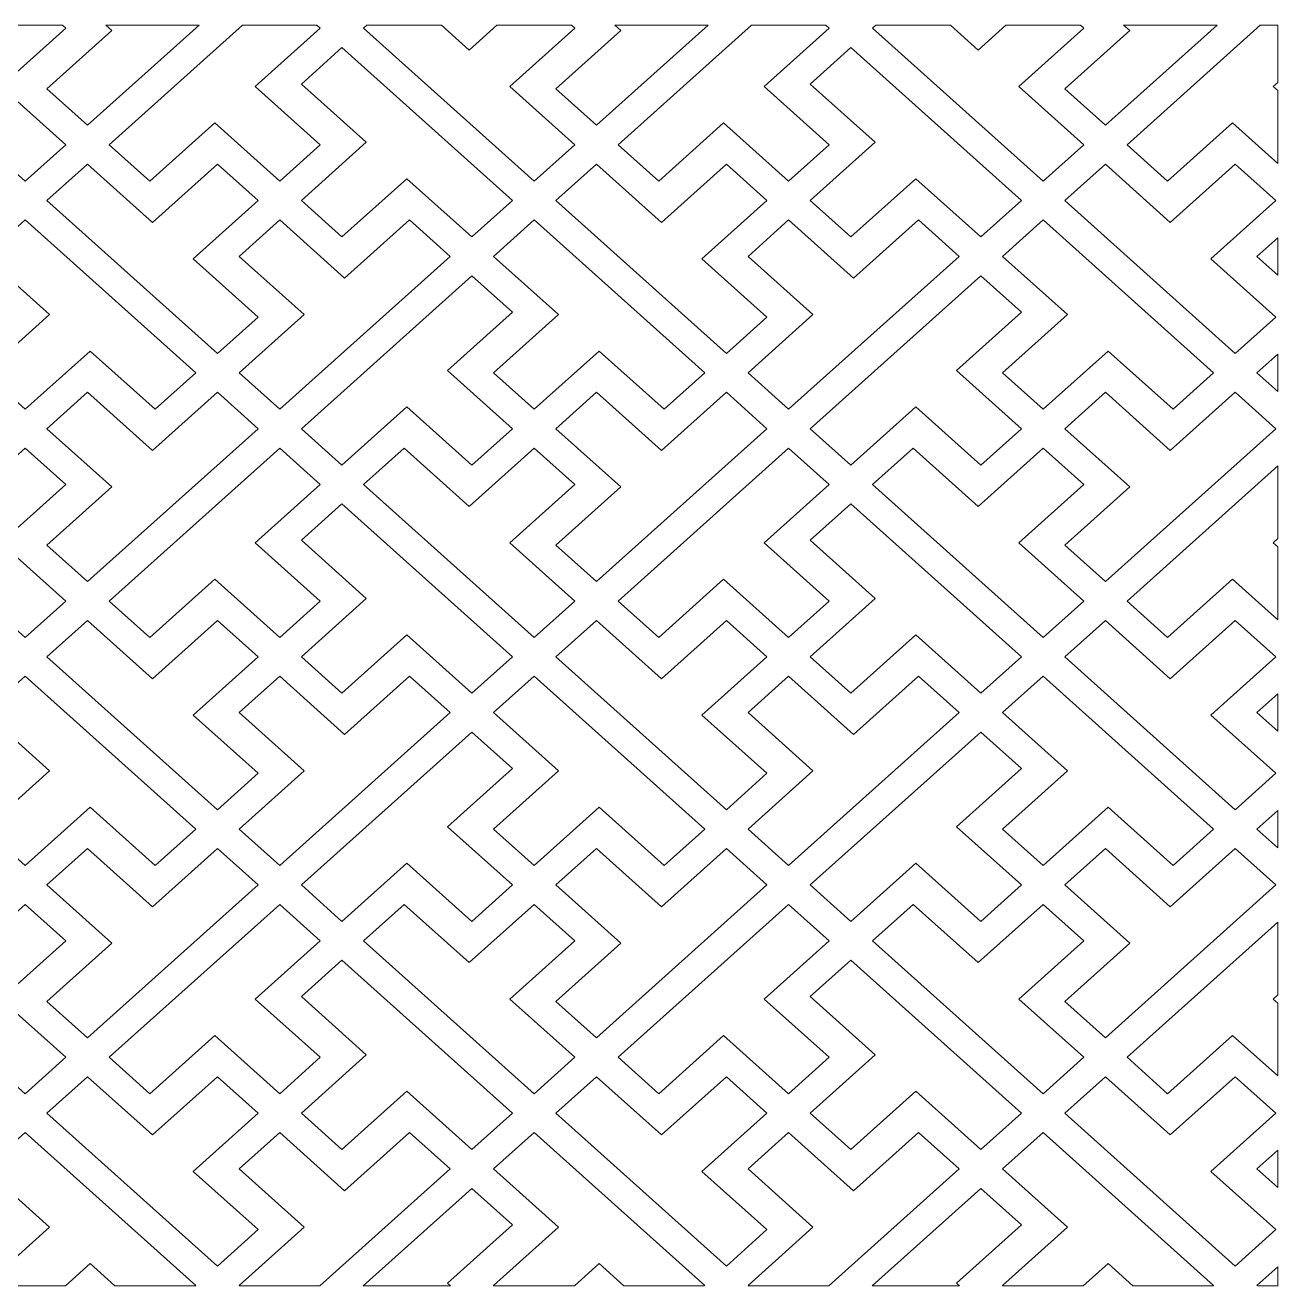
# Model space of a CAD drawing. Header units: millimetres. Extents: x -1200 to 1200, y -590 to 590.
# Drawn here: x 27 to 1200, y -590 to 590 of the extents above; entities that cross this region are included whole.
import ezdxf

# ---------------------------------------------------------------- set-up
doc = ezdxf.new("R2010")
doc.units = ezdxf.units.MM
doc.header["$MEASUREMENT"] = 0
doc.layers.add('Layer 1', color=7, linetype='Continuous')

msp = doc.modelspace()

# ---------------------------------------------------------------- linework, layer by layer
at = {"layer": 'Layer 1', "color": 250, "lineweight": 20}
for points, knots in [([(-59.2789, 589.9734), (-59.2789, 589.9734), (-33.3273, 566.706), (-33.3273, 566.706), (-33.3273, 566.706), (-7.3756, 589.9734), (-7.3756, 589.9734), (-7.3756, 589.9734), (62.3525, 589.9734), (62.3525, 589.9734), (62.3525, 589.9734), (65.499, 587.1525), (65.499, 587.1525), (65.499, 587.1525), (4.6831, 532.627), (4.6831, 532.627), (4.6831, 532.627), (65.4982, 478.1022), (65.4982, 478.1022), (65.4982, 478.1022), (27.4877, 444.0225), (27.4877, 444.0225), (27.4877, 444.0225), (-132.1535, 587.1519), (-132.1535, 587.1519), (-132.1535, 587.1519), (-129.0064, 589.9734), (-129.0064, 589.9734), (-129.0064, 589.9734), (-59.2789, 589.9734), (-59.2789, 589.9734)], [0, 0, 0, 0, 0.1, 0.1, 0.1, 0.2, 0.2, 0.2, 0.3, 0.3, 0.3, 0.4, 0.4, 0.4, 0.5, 0.5, 0.5, 0.6, 0.6, 0.6, 0.7, 0.7, 0.7, 0.8, 0.8, 0.8, 0.9, 0.9, 0.9, 1, 1, 1, 1]), ([(102.893, 589.9734), (102.893, 589.9734), (108.5737, 584.8803), (108.5737, 584.8803), (108.5737, 584.8803), (47.758, 530.3555), (47.758, 530.3555), (47.758, 530.3555), (85.7691, 496.2765), (85.7691, 496.2765), (85.7691, 496.2765), (190.2761, 589.9734), (190.2761, 589.9734), (190.2761, 589.9734), (102.893, 589.9734), (102.893, 589.9734)], [0, 0, 0, 0, 0.2, 0.2, 0.2, 0.4, 0.4, 0.4, 0.6, 0.6, 0.6, 0.8, 0.8, 0.8, 1, 1, 1, 1]), ([(303.6925, 587.1506), (303.6925, 587.1506), (242.8774, 532.6257), (242.8774, 532.6257), (242.8774, 532.6257), (303.6933, 478.1009), (303.6933, 478.1009), (303.6933, 478.1009), (265.6828, 444.0212), (265.6828, 444.0212), (265.6828, 444.0212), (204.867, 498.5467), (204.867, 498.5467), (204.867, 498.5467), (144.052, 444.0218), (144.052, 444.0218), (144.052, 444.0218), (106.0408, 478.1009), (106.0408, 478.1009), (106.0408, 478.1009), (230.8194, 589.9734), (230.8194, 589.9734), (230.8194, 589.9734), (300.544, 589.9734), (300.544, 589.9734), (300.544, 589.9734), (303.6925, 587.1506), (303.6925, 587.1506)], [0, 0, 0, 0, 0.111111111, 0.111111111, 0.111111111, 0.222222222, 0.222222222, 0.222222222, 0.333333333, 0.333333333, 0.333333333, 0.444444444, 0.444444444, 0.444444444, 0.555555556, 0.555555556, 0.555555556, 0.666666667, 0.666666667, 0.666666667, 0.777777778, 0.777777778, 0.777777778, 0.888888889, 0.888888889, 0.888888889, 1, 1, 1, 1]), ([(541.8868, 478.1022), (541.8868, 478.1022), (481.0717, 532.627), (481.0717, 532.627), (481.0717, 532.627), (541.8876, 587.1525), (541.8876, 587.1525), (541.8876, 587.1525), (538.7411, 589.9734), (538.7411, 589.9734), (538.7411, 589.9734), (469.013, 589.9734), (469.013, 589.9734), (469.013, 589.9734), (443.0613, 566.706), (443.0613, 566.706), (443.0613, 566.706), (417.1097, 589.9734), (417.1097, 589.9734), (417.1097, 589.9734), (347.3822, 589.9734), (347.3822, 589.9734), (347.3822, 589.9734), (344.2351, 587.1519), (344.2351, 587.1519), (344.2351, 587.1519), (503.8763, 444.0225), (503.8763, 444.0225), (503.8763, 444.0225), (541.8868, 478.1022), (541.8868, 478.1022)], [0, 0, 0, 0, 0.1, 0.1, 0.1, 0.2, 0.2, 0.2, 0.3, 0.3, 0.3, 0.4, 0.4, 0.4, 0.5, 0.5, 0.5, 0.6, 0.6, 0.6, 0.7, 0.7, 0.7, 0.8, 0.8, 0.8, 0.9, 0.9, 0.9, 1, 1, 1, 1]), ([(524.1473, 530.3555), (524.1473, 530.3555), (584.9623, 584.8803), (584.9623, 584.8803), (584.9623, 584.8803), (579.2816, 589.9734), (579.2816, 589.9734), (579.2816, 589.9734), (666.6647, 589.9734), (666.6647, 589.9734), (666.6647, 589.9734), (562.1577, 496.2765), (562.1577, 496.2765), (562.1577, 496.2765), (524.1473, 530.3555), (524.1473, 530.3555)], [0, 0, 0, 0, 0.2, 0.2, 0.2, 0.4, 0.4, 0.4, 0.6, 0.6, 0.6, 0.8, 0.8, 0.8, 1, 1, 1, 1]), ([(620.4406, 444.0218), (620.4406, 444.0218), (681.2557, 498.5467), (681.2557, 498.5467), (681.2557, 498.5467), (742.0714, 444.0212), (742.0714, 444.0212), (742.0714, 444.0212), (780.0819, 478.1009), (780.0819, 478.1009), (780.0819, 478.1009), (719.2668, 532.6257), (719.2668, 532.6257), (719.2668, 532.6257), (780.0819, 587.1506), (780.0819, 587.1506), (780.0819, 587.1506), (776.9332, 589.9734), (776.9332, 589.9734), (776.9332, 589.9734), (707.208, 589.9734), (707.208, 589.9734), (707.208, 589.9734), (582.4302, 478.1009), (582.4302, 478.1009), (582.4302, 478.1009), (620.4406, 444.0218), (620.4406, 444.0218)], [0, 0, 0, 0, 0.111111111, 0.111111111, 0.111111111, 0.222222222, 0.222222222, 0.222222222, 0.333333333, 0.333333333, 0.333333333, 0.444444444, 0.444444444, 0.444444444, 0.555555556, 0.555555556, 0.555555556, 0.666666667, 0.666666667, 0.666666667, 0.777777778, 0.777777778, 0.777777778, 0.888888889, 0.888888889, 0.888888889, 1, 1, 1, 1]), ([(893.4983, 589.9734), (893.4983, 589.9734), (919.45, 566.706), (919.45, 566.706), (919.45, 566.706), (945.4016, 589.9734), (945.4016, 589.9734), (945.4016, 589.9734), (1015.1304, 589.9734), (1015.1304, 589.9734), (1015.1304, 589.9734), (1018.2769, 587.1525), (1018.2769, 587.1525), (1018.2769, 587.1525), (957.4611, 532.627), (957.4611, 532.627), (957.4611, 532.627), (1018.2762, 478.1022), (1018.2762, 478.1022), (1018.2762, 478.1022), (980.2649, 444.0225), (980.2649, 444.0225), (980.2649, 444.0225), (820.6245, 587.1519), (820.6245, 587.1519), (820.6245, 587.1519), (823.7716, 589.9734), (823.7716, 589.9734), (823.7716, 589.9734), (893.4983, 589.9734), (893.4983, 589.9734)], [0, 0, 0, 0, 0.1, 0.1, 0.1, 0.2, 0.2, 0.2, 0.3, 0.3, 0.3, 0.4, 0.4, 0.4, 0.5, 0.5, 0.5, 0.6, 0.6, 0.6, 0.7, 0.7, 0.7, 0.8, 0.8, 0.8, 0.9, 0.9, 0.9, 1, 1, 1, 1]), ([(1055.6703, 589.9734), (1055.6703, 589.9734), (1061.3509, 584.8803), (1061.3509, 584.8803), (1061.3509, 584.8803), (1000.5359, 530.3555), (1000.5359, 530.3555), (1000.5359, 530.3555), (1038.5471, 496.2765), (1038.5471, 496.2765), (1038.5471, 496.2765), (1143.0533, 589.9734), (1143.0533, 589.9734), (1143.0533, 589.9734), (1055.6703, 589.9734), (1055.6703, 589.9734)], [0, 0, 0, 0, 0.2, 0.2, 0.2, 0.4, 0.4, 0.4, 0.6, 0.6, 0.6, 0.8, 0.8, 0.8, 1, 1, 1, 1]), ([(1199.95, 536.4761), (1199.95, 536.4761), (1195.6554, 532.6257), (1195.6554, 532.6257), (1195.6554, 532.6257), (1199.95, 528.7754), (1199.95, 528.7754), (1199.95, 528.7754), (1199.95, 460.6167), (1199.95, 460.6167), (1199.95, 460.6167), (1157.6443, 498.5467), (1157.6443, 498.5467), (1157.6443, 498.5467), (1096.8292, 444.0218), (1096.8292, 444.0218), (1096.8292, 444.0218), (1058.8188, 478.1009), (1058.8188, 478.1009), (1058.8188, 478.1009), (1183.5974, 589.9734), (1183.5974, 589.9734), (1183.5974, 589.9734), (1199.95, 589.9734), (1199.95, 589.9734), (1199.95, 589.9734), (1199.95, 536.4761), (1199.95, 536.4761)], [0, 0, 0, 0, 0.111111111, 0.111111111, 0.111111111, 0.222222222, 0.222222222, 0.222222222, 0.333333333, 0.333333333, 0.333333333, 0.444444444, 0.444444444, 0.444444444, 0.555555556, 0.555555556, 0.555555556, 0.666666667, 0.666666667, 0.666666667, 0.777777778, 0.777777778, 0.777777778, 0.888888889, 0.888888889, 0.888888889, 1, 1, 1, 1]), ([(445.5935, 391.7686), (445.5935, 391.7686), (384.7785, 446.2934), (384.7785, 446.2934), (384.7785, 446.2934), (323.9628, 391.7679), (323.9628, 391.7679), (323.9628, 391.7679), (285.9523, 425.8469), (285.9523, 425.8469), (285.9523, 425.8469), (346.768, 480.3724), (346.768, 480.3724), (346.768, 480.3724), (285.953, 534.8973), (285.953, 534.8973), (285.953, 534.8973), (323.9634, 568.9769), (323.9634, 568.9769), (323.9634, 568.9769), (483.6047, 425.8475), (483.6047, 425.8475), (483.6047, 425.8475), (445.5935, 391.7686), (445.5935, 391.7686)], [0, 0, 0, 0, 0.125, 0.125, 0.125, 0.25, 0.25, 0.25, 0.375, 0.375, 0.375, 0.5, 0.5, 0.5, 0.625, 0.625, 0.625, 0.75, 0.75, 0.75, 0.875, 0.875, 0.875, 1, 1, 1, 1]), ([(762.3416, 534.8973), (762.3416, 534.8973), (823.1566, 480.3724), (823.1566, 480.3724), (823.1566, 480.3724), (762.3409, 425.8469), (762.3409, 425.8469), (762.3409, 425.8469), (800.352, 391.7679), (800.352, 391.7679), (800.352, 391.7679), (861.1678, 446.2934), (861.1678, 446.2934), (861.1678, 446.2934), (921.9828, 391.7686), (921.9828, 391.7686), (921.9828, 391.7686), (959.9933, 425.8475), (959.9933, 425.8475), (959.9933, 425.8475), (800.352, 568.9769), (800.352, 568.9769), (800.352, 568.9769), (762.3416, 534.8973), (762.3416, 534.8973)], [0, 0, 0, 0, 0.125, 0.125, 0.125, 0.25, 0.25, 0.25, 0.375, 0.375, 0.375, 0.5, 0.5, 0.5, 0.625, 0.625, 0.625, 0.75, 0.75, 0.75, 0.875, 0.875, 0.875, 1, 1, 1, 1]), ([(245.4111, 316.7978), (245.4111, 316.7978), (184.5961, 371.3227), (184.5961, 371.3227), (184.5961, 371.3227), (245.4119, 425.8482), (245.4119, 425.8482), (245.4119, 425.8482), (207.4006, 459.9272), (207.4006, 459.9272), (207.4006, 459.9272), (146.5849, 405.4017), (146.5849, 405.4017), (146.5849, 405.4017), (85.7699, 459.9266), (85.7699, 459.9266), (85.7699, 459.9266), (47.7594, 425.8475), (47.7594, 425.8475), (47.7594, 425.8475), (207.4006, 282.7182), (207.4006, 282.7182), (207.4006, 282.7182), (245.4111, 316.7978), (245.4111, 316.7978)], [0, 0, 0, 0, 0.125, 0.125, 0.125, 0.25, 0.25, 0.25, 0.375, 0.375, 0.375, 0.5, 0.5, 0.5, 0.625, 0.625, 0.625, 0.75, 0.75, 0.75, 0.875, 0.875, 0.875, 1, 1, 1, 1]), ([(562.1592, 459.9266), (562.1592, 459.9266), (622.9742, 405.4017), (622.9742, 405.4017), (622.9742, 405.4017), (683.79, 459.9272), (683.79, 459.9272), (683.79, 459.9272), (721.8005, 425.8482), (721.8005, 425.8482), (721.8005, 425.8482), (660.9846, 371.3227), (660.9846, 371.3227), (660.9846, 371.3227), (721.7997, 316.7978), (721.7997, 316.7978), (721.7997, 316.7978), (683.7892, 282.7182), (683.7892, 282.7182), (683.7892, 282.7182), (524.148, 425.8475), (524.148, 425.8475), (524.148, 425.8475), (562.1592, 459.9266), (562.1592, 459.9266)], [0, 0, 0, 0, 0.125, 0.125, 0.125, 0.25, 0.25, 0.25, 0.375, 0.375, 0.375, 0.5, 0.5, 0.5, 0.625, 0.625, 0.625, 0.75, 0.75, 0.75, 0.875, 0.875, 0.875, 1, 1, 1, 1]), ([(1198.1891, 316.7978), (1198.1891, 316.7978), (1137.374, 371.3227), (1137.374, 371.3227), (1137.374, 371.3227), (1198.1891, 425.8482), (1198.1891, 425.8482), (1198.1891, 425.8482), (1160.1786, 459.9272), (1160.1786, 459.9272), (1160.1786, 459.9272), (1099.3628, 405.4017), (1099.3628, 405.4017), (1099.3628, 405.4017), (1038.5478, 459.9266), (1038.5478, 459.9266), (1038.5478, 459.9266), (1000.5374, 425.8475), (1000.5374, 425.8475), (1000.5374, 425.8475), (1160.1778, 282.7182), (1160.1778, 282.7182), (1160.1778, 282.7182), (1198.1891, 316.7978), (1198.1891, 316.7978)], [0, 0, 0, 0, 0.125, 0.125, 0.125, 0.25, 0.25, 0.25, 0.375, 0.375, 0.375, 0.5, 0.5, 0.5, 0.625, 0.625, 0.625, 0.75, 0.75, 0.75, 0.875, 0.875, 0.875, 1, 1, 1, 1]), ([(149.1177, 230.4642), (149.1177, 230.4642), (88.3028, 284.9891), (88.3028, 284.9891), (88.3028, 284.9891), (27.487, 230.4636), (27.487, 230.4636), (27.487, 230.4636), (-10.5241, 264.5426), (-10.5241, 264.5426), (-10.5241, 264.5426), (50.2916, 319.0681), (50.2916, 319.0681), (50.2916, 319.0681), (-10.5235, 373.593), (-10.5235, 373.593), (-10.5235, 373.593), (27.4877, 407.6726), (27.4877, 407.6726), (27.4877, 407.6726), (187.1282, 264.5433), (187.1282, 264.5433), (187.1282, 264.5433), (149.1177, 230.4642), (149.1177, 230.4642)], [0, 0, 0, 0, 0.125, 0.125, 0.125, 0.25, 0.25, 0.25, 0.375, 0.375, 0.375, 0.5, 0.5, 0.5, 0.625, 0.625, 0.625, 0.75, 0.75, 0.75, 0.875, 0.875, 0.875, 1, 1, 1, 1]), ([(387.312, 407.6732), (387.312, 407.6732), (326.4971, 353.1484), (326.4971, 353.1484), (326.4971, 353.1484), (265.6813, 407.6739), (265.6813, 407.6739), (265.6813, 407.6739), (227.6708, 373.5942), (227.6708, 373.5942), (227.6708, 373.5942), (288.4859, 319.0694), (288.4859, 319.0694), (288.4859, 319.0694), (227.6708, 264.5445), (227.6708, 264.5445), (227.6708, 264.5445), (265.682, 230.4649), (265.682, 230.4649), (265.682, 230.4649), (425.3225, 373.5942), (425.3225, 373.5942), (425.3225, 373.5942), (387.312, 407.6732), (387.312, 407.6732)], [0, 0, 0, 0, 0.125, 0.125, 0.125, 0.25, 0.25, 0.25, 0.375, 0.375, 0.375, 0.5, 0.5, 0.5, 0.625, 0.625, 0.625, 0.75, 0.75, 0.75, 0.875, 0.875, 0.875, 1, 1, 1, 1]), ([(465.8659, 373.593), (465.8659, 373.593), (526.6809, 319.0681), (526.6809, 319.0681), (526.6809, 319.0681), (465.8651, 264.5426), (465.8651, 264.5426), (465.8651, 264.5426), (503.8756, 230.4636), (503.8756, 230.4636), (503.8756, 230.4636), (564.6914, 284.9891), (564.6914, 284.9891), (564.6914, 284.9891), (625.5063, 230.4642), (625.5063, 230.4642), (625.5063, 230.4642), (663.5176, 264.5433), (663.5176, 264.5433), (663.5176, 264.5433), (503.8763, 407.6726), (503.8763, 407.6726), (503.8763, 407.6726), (465.8659, 373.593), (465.8659, 373.593)], [0, 0, 0, 0, 0.125, 0.125, 0.125, 0.25, 0.25, 0.25, 0.375, 0.375, 0.375, 0.5, 0.5, 0.5, 0.625, 0.625, 0.625, 0.75, 0.75, 0.75, 0.875, 0.875, 0.875, 1, 1, 1, 1]), ([(704.0602, 264.5445), (704.0602, 264.5445), (764.8752, 319.0694), (764.8752, 319.0694), (764.8752, 319.0694), (704.0595, 373.5942), (704.0595, 373.5942), (704.0595, 373.5942), (742.07, 407.6739), (742.07, 407.6739), (742.07, 407.6739), (802.8857, 353.1484), (802.8857, 353.1484), (802.8857, 353.1484), (863.7006, 407.6732), (863.7006, 407.6732), (863.7006, 407.6732), (901.7119, 373.5942), (901.7119, 373.5942), (901.7119, 373.5942), (742.0706, 230.4649), (742.0706, 230.4649), (742.0706, 230.4649), (704.0602, 264.5445), (704.0602, 264.5445)], [0, 0, 0, 0, 0.125, 0.125, 0.125, 0.25, 0.25, 0.25, 0.375, 0.375, 0.375, 0.5, 0.5, 0.5, 0.625, 0.625, 0.625, 0.75, 0.75, 0.75, 0.875, 0.875, 0.875, 1, 1, 1, 1]), ([(1101.8957, 230.4642), (1101.8957, 230.4642), (1041.08, 284.9891), (1041.08, 284.9891), (1041.08, 284.9891), (980.2649, 230.4636), (980.2649, 230.4636), (980.2649, 230.4636), (942.2538, 264.5426), (942.2538, 264.5426), (942.2538, 264.5426), (1003.0695, 319.0681), (1003.0695, 319.0681), (1003.0695, 319.0681), (942.2545, 373.593), (942.2545, 373.593), (942.2545, 373.593), (980.2649, 407.6726), (980.2649, 407.6726), (980.2649, 407.6726), (1139.9062, 264.5433), (1139.9062, 264.5433), (1139.9062, 264.5433), (1101.8957, 230.4642), (1101.8957, 230.4642)], [0, 0, 0, 0, 0.125, 0.125, 0.125, 0.25, 0.25, 0.25, 0.375, 0.375, 0.375, 0.5, 0.5, 0.5, 0.625, 0.625, 0.625, 0.75, 0.75, 0.75, 0.875, 0.875, 0.875, 1, 1, 1, 1]), ([(1199.95, 391.0791), (1199.95, 391.0791), (1180.4481, 373.5942), (1180.4481, 373.5942), (1180.4481, 373.5942), (1199.95, 356.1094), (1199.95, 356.1094), (1199.95, 356.1094), (1199.95, 391.0791), (1199.95, 391.0791)], [0, 0, 0, 0, 0.333333333, 0.333333333, 0.333333333, 0.666666667, 0.666666667, 0.666666667, 1, 1, 1, 1]), ([(483.6054, 321.3397), (483.6054, 321.3397), (422.7904, 266.8148), (422.7904, 266.8148), (422.7904, 266.8148), (483.6062, 212.2893), (483.6062, 212.2893), (483.6062, 212.2893), (445.5949, 178.2103), (445.5949, 178.2103), (445.5949, 178.2103), (384.7799, 232.7352), (384.7799, 232.7352), (384.7799, 232.7352), (323.9649, 178.2103), (323.9649, 178.2103), (323.9649, 178.2103), (285.9537, 212.2899), (285.9537, 212.2899), (285.9537, 212.2899), (445.5949, 355.4186), (445.5949, 355.4186), (445.5949, 355.4186), (483.6054, 321.3397), (483.6054, 321.3397)], [0, 0, 0, 0, 0.125, 0.125, 0.125, 0.25, 0.25, 0.25, 0.375, 0.375, 0.375, 0.5, 0.5, 0.5, 0.625, 0.625, 0.625, 0.75, 0.75, 0.75, 0.875, 0.875, 0.875, 1, 1, 1, 1]), ([(800.3535, 178.2103), (800.3535, 178.2103), (861.1685, 232.7352), (861.1685, 232.7352), (861.1685, 232.7352), (921.9843, 178.2103), (921.9843, 178.2103), (921.9843, 178.2103), (959.9948, 212.2893), (959.9948, 212.2893), (959.9948, 212.2893), (899.1789, 266.8148), (899.1789, 266.8148), (899.1789, 266.8148), (959.9948, 321.3397), (959.9948, 321.3397), (959.9948, 321.3397), (921.9835, 355.4186), (921.9835, 355.4186), (921.9835, 355.4186), (762.3423, 212.2899), (762.3423, 212.2899), (762.3423, 212.2899), (800.3535, 178.2103), (800.3535, 178.2103)], [0, 0, 0, 0, 0.125, 0.125, 0.125, 0.25, 0.25, 0.25, 0.375, 0.375, 0.375, 0.5, 0.5, 0.5, 0.625, 0.625, 0.625, 0.75, 0.75, 0.75, 0.875, 0.875, 0.875, 1, 1, 1, 1]), ([(1199.95, 282.0287), (1199.95, 282.0287), (1180.4488, 264.5445), (1180.4488, 264.5445), (1180.4488, 264.5445), (1199.95, 247.0603), (1199.95, 247.0603), (1199.95, 247.0603), (1199.95, 282.0287), (1199.95, 282.0287)], [0, 0, 0, 0, 0.333333333, 0.333333333, 0.333333333, 0.666666667, 0.666666667, 0.666666667, 1, 1, 1, 1]), ([(47.758, 103.2402), (47.758, 103.2402), (108.5737, 157.765), (108.5737, 157.765), (108.5737, 157.765), (47.758, 212.2906), (47.758, 212.2906), (47.758, 212.2906), (85.7685, 246.3696), (85.7685, 246.3696), (85.7685, 246.3696), (146.5842, 191.8441), (146.5842, 191.8441), (146.5842, 191.8441), (207.3992, 246.3689), (207.3992, 246.3689), (207.3992, 246.3689), (245.4104, 212.2899), (245.4104, 212.2899), (245.4104, 212.2899), (85.7691, 69.1605), (85.7691, 69.1605), (85.7691, 69.1605), (47.758, 103.2402), (47.758, 103.2402)], [0, 0, 0, 0, 0.125, 0.125, 0.125, 0.25, 0.25, 0.25, 0.375, 0.375, 0.375, 0.5, 0.5, 0.5, 0.625, 0.625, 0.625, 0.75, 0.75, 0.75, 0.875, 0.875, 0.875, 1, 1, 1, 1]), ([(683.7878, 246.3689), (683.7878, 246.3689), (622.9728, 191.8441), (622.9728, 191.8441), (622.9728, 191.8441), (562.1577, 246.3696), (562.1577, 246.3696), (562.1577, 246.3696), (524.1466, 212.2906), (524.1466, 212.2906), (524.1466, 212.2906), (584.9623, 157.765), (584.9623, 157.765), (584.9623, 157.765), (524.1473, 103.2402), (524.1473, 103.2402), (524.1473, 103.2402), (562.1577, 69.1605), (562.1577, 69.1605), (562.1577, 69.1605), (721.799, 212.2899), (721.799, 212.2899), (721.799, 212.2899), (683.7878, 246.3689), (683.7878, 246.3689)], [0, 0, 0, 0, 0.125, 0.125, 0.125, 0.25, 0.25, 0.25, 0.375, 0.375, 0.375, 0.5, 0.5, 0.5, 0.625, 0.625, 0.625, 0.75, 0.75, 0.75, 0.875, 0.875, 0.875, 1, 1, 1, 1]), ([(1000.5359, 103.2402), (1000.5359, 103.2402), (1061.3509, 157.765), (1061.3509, 157.765), (1061.3509, 157.765), (1000.5359, 212.2906), (1000.5359, 212.2906), (1000.5359, 212.2906), (1038.5463, 246.3696), (1038.5463, 246.3696), (1038.5463, 246.3696), (1099.3621, 191.8441), (1099.3621, 191.8441), (1099.3621, 191.8441), (1160.1771, 246.3689), (1160.1771, 246.3689), (1160.1771, 246.3689), (1198.1875, 212.2899), (1198.1875, 212.2899), (1198.1875, 212.2899), (1038.5471, 69.1605), (1038.5471, 69.1605), (1038.5471, 69.1605), (1000.5359, 103.2402), (1000.5359, 103.2402)], [0, 0, 0, 0, 0.125, 0.125, 0.125, 0.25, 0.25, 0.25, 0.375, 0.375, 0.375, 0.5, 0.5, 0.5, 0.625, 0.625, 0.625, 0.75, 0.75, 0.75, 0.875, 0.875, 0.875, 1, 1, 1, 1]), ([(65.4982, 50.9862), (65.4982, 50.9862), (4.6831, 105.5111), (4.6831, 105.5111), (4.6831, 105.5111), (65.499, 160.0366), (65.499, 160.0366), (65.499, 160.0366), (27.4877, 194.1163), (27.4877, 194.1163), (27.4877, 194.1163), (-33.3273, 139.5907), (-33.3273, 139.5907), (-33.3273, 139.5907), (-94.143, 194.1156), (-94.143, 194.1156), (-94.143, 194.1156), (-132.1535, 160.0366), (-132.1535, 160.0366), (-132.1535, 160.0366), (27.4877, 16.9073), (27.4877, 16.9073), (27.4877, 16.9073), (65.4982, 50.9862), (65.4982, 50.9862)], [0, 0, 0, 0, 0.125, 0.125, 0.125, 0.25, 0.25, 0.25, 0.375, 0.375, 0.375, 0.5, 0.5, 0.5, 0.625, 0.625, 0.625, 0.75, 0.75, 0.75, 0.875, 0.875, 0.875, 1, 1, 1, 1]), ([(144.052, 16.906), (144.052, 16.906), (204.867, 71.4315), (204.867, 71.4315), (204.867, 71.4315), (265.6828, 16.906), (265.6828, 16.906), (265.6828, 16.906), (303.6933, 50.9849), (303.6933, 50.9849), (303.6933, 50.9849), (242.8774, 105.5105), (242.8774, 105.5105), (242.8774, 105.5105), (303.6925, 160.0353), (303.6925, 160.0353), (303.6925, 160.0353), (265.682, 194.115), (265.682, 194.115), (265.682, 194.115), (106.0408, 50.9856), (106.0408, 50.9856), (106.0408, 50.9856), (144.052, 16.906), (144.052, 16.906)], [0, 0, 0, 0, 0.125, 0.125, 0.125, 0.25, 0.25, 0.25, 0.375, 0.375, 0.375, 0.5, 0.5, 0.5, 0.625, 0.625, 0.625, 0.75, 0.75, 0.75, 0.875, 0.875, 0.875, 1, 1, 1, 1]), ([(382.2463, 194.1156), (382.2463, 194.1156), (443.0613, 139.5907), (443.0613, 139.5907), (443.0613, 139.5907), (503.8771, 194.1163), (503.8771, 194.1163), (503.8771, 194.1163), (541.8876, 160.0366), (541.8876, 160.0366), (541.8876, 160.0366), (481.0717, 105.5111), (481.0717, 105.5111), (481.0717, 105.5111), (541.8868, 50.9862), (541.8868, 50.9862), (541.8868, 50.9862), (503.8763, 16.9073), (503.8763, 16.9073), (503.8763, 16.9073), (344.2351, 160.0366), (344.2351, 160.0366), (344.2351, 160.0366), (382.2463, 194.1156), (382.2463, 194.1156)], [0, 0, 0, 0, 0.125, 0.125, 0.125, 0.25, 0.25, 0.25, 0.375, 0.375, 0.375, 0.5, 0.5, 0.5, 0.625, 0.625, 0.625, 0.75, 0.75, 0.75, 0.875, 0.875, 0.875, 1, 1, 1, 1]), ([(780.0819, 160.0353), (780.0819, 160.0353), (719.2668, 105.5105), (719.2668, 105.5105), (719.2668, 105.5105), (780.0819, 50.9849), (780.0819, 50.9849), (780.0819, 50.9849), (742.0714, 16.906), (742.0714, 16.906), (742.0714, 16.906), (681.2557, 71.4315), (681.2557, 71.4315), (681.2557, 71.4315), (620.4406, 16.906), (620.4406, 16.906), (620.4406, 16.906), (582.4302, 50.9856), (582.4302, 50.9856), (582.4302, 50.9856), (742.0706, 194.115), (742.0706, 194.115), (742.0706, 194.115), (780.0819, 160.0353), (780.0819, 160.0353)], [0, 0, 0, 0, 0.125, 0.125, 0.125, 0.25, 0.25, 0.25, 0.375, 0.375, 0.375, 0.5, 0.5, 0.5, 0.625, 0.625, 0.625, 0.75, 0.75, 0.75, 0.875, 0.875, 0.875, 1, 1, 1, 1]), ([(1018.2762, 50.9862), (1018.2762, 50.9862), (957.4611, 105.5111), (957.4611, 105.5111), (957.4611, 105.5111), (1018.2769, 160.0366), (1018.2769, 160.0366), (1018.2769, 160.0366), (980.2657, 194.1163), (980.2657, 194.1163), (980.2657, 194.1163), (919.45, 139.5907), (919.45, 139.5907), (919.45, 139.5907), (858.6349, 194.1156), (858.6349, 194.1156), (858.6349, 194.1156), (820.6245, 160.0366), (820.6245, 160.0366), (820.6245, 160.0366), (980.2649, 16.9073), (980.2649, 16.9073), (980.2649, 16.9073), (1018.2762, 50.9862), (1018.2762, 50.9862)], [0, 0, 0, 0, 0.125, 0.125, 0.125, 0.25, 0.25, 0.25, 0.375, 0.375, 0.375, 0.5, 0.5, 0.5, 0.625, 0.625, 0.625, 0.75, 0.75, 0.75, 0.875, 0.875, 0.875, 1, 1, 1, 1]), ([(1096.8292, 16.906), (1096.8292, 16.906), (1157.6443, 71.4315), (1157.6443, 71.4315), (1157.6443, 71.4315), (1199.95, 33.5015), (1199.95, 33.5015), (1199.95, 33.5015), (1199.95, 101.6601), (1199.95, 101.6601), (1199.95, 101.6601), (1195.6554, 105.5105), (1195.6554, 105.5105), (1195.6554, 105.5105), (1199.95, 109.3609), (1199.95, 109.3609), (1199.95, 109.3609), (1199.95, 177.5195), (1199.95, 177.5195), (1199.95, 177.5195), (1058.8188, 50.9856), (1058.8188, 50.9856), (1058.8188, 50.9856), (1096.8292, 16.906), (1096.8292, 16.906)], [0, 0, 0, 0, 0.125, 0.125, 0.125, 0.25, 0.25, 0.25, 0.375, 0.375, 0.375, 0.5, 0.5, 0.5, 0.625, 0.625, 0.625, 0.75, 0.75, 0.75, 0.875, 0.875, 0.875, 1, 1, 1, 1]), ([(285.953, 107.782), (285.953, 107.782), (346.768, 53.2572), (346.768, 53.2572), (346.768, 53.2572), (285.9523, -1.2683), (285.9523, -1.2683), (285.9523, -1.2683), (323.9628, -35.348), (323.9628, -35.348), (323.9628, -35.348), (384.7785, 19.1776), (384.7785, 19.1776), (384.7785, 19.1776), (445.5935, -35.3473), (445.5935, -35.3473), (445.5935, -35.3473), (483.6047, -1.2677), (483.6047, -1.2677), (483.6047, -1.2677), (323.9634, 141.861), (323.9634, 141.861), (323.9634, 141.861), (285.953, 107.782), (285.953, 107.782)], [0, 0, 0, 0, 0.125, 0.125, 0.125, 0.25, 0.25, 0.25, 0.375, 0.375, 0.375, 0.5, 0.5, 0.5, 0.625, 0.625, 0.625, 0.75, 0.75, 0.75, 0.875, 0.875, 0.875, 1, 1, 1, 1]), ([(921.9828, -35.3473), (921.9828, -35.3473), (861.1678, 19.1776), (861.1678, 19.1776), (861.1678, 19.1776), (800.352, -35.348), (800.352, -35.348), (800.352, -35.348), (762.3409, -1.2683), (762.3409, -1.2683), (762.3409, -1.2683), (823.1566, 53.2572), (823.1566, 53.2572), (823.1566, 53.2572), (762.3416, 107.782), (762.3416, 107.782), (762.3416, 107.782), (800.352, 141.861), (800.352, 141.861), (800.352, 141.861), (959.9933, -1.2677), (959.9933, -1.2677), (959.9933, -1.2677), (921.9828, -35.3473), (921.9828, -35.3473)], [0, 0, 0, 0, 0.125, 0.125, 0.125, 0.25, 0.25, 0.25, 0.375, 0.375, 0.375, 0.5, 0.5, 0.5, 0.625, 0.625, 0.625, 0.75, 0.75, 0.75, 0.875, 0.875, 0.875, 1, 1, 1, 1]), ([(85.7699, 32.8113), (85.7699, 32.8113), (146.5849, -21.7135), (146.5849, -21.7135), (146.5849, -21.7135), (207.4006, 32.8119), (207.4006, 32.8119), (207.4006, 32.8119), (245.4119, -1.2677), (245.4119, -1.2677), (245.4119, -1.2677), (184.5961, -55.7926), (184.5961, -55.7926), (184.5961, -55.7926), (245.4111, -110.318), (245.4111, -110.318), (245.4111, -110.318), (207.4006, -144.3971), (207.4006, -144.3971), (207.4006, -144.3971), (47.7594, -1.2677), (47.7594, -1.2677), (47.7594, -1.2677), (85.7699, 32.8113), (85.7699, 32.8113)], [0, 0, 0, 0, 0.125, 0.125, 0.125, 0.25, 0.25, 0.25, 0.375, 0.375, 0.375, 0.5, 0.5, 0.5, 0.625, 0.625, 0.625, 0.75, 0.75, 0.75, 0.875, 0.875, 0.875, 1, 1, 1, 1]), ([(721.7997, -110.318), (721.7997, -110.318), (660.9846, -55.7926), (660.9846, -55.7926), (660.9846, -55.7926), (721.8005, -1.2677), (721.8005, -1.2677), (721.8005, -1.2677), (683.79, 32.8119), (683.79, 32.8119), (683.79, 32.8119), (622.9742, -21.7135), (622.9742, -21.7135), (622.9742, -21.7135), (562.1592, 32.8113), (562.1592, 32.8113), (562.1592, 32.8113), (524.148, -1.2677), (524.148, -1.2677), (524.148, -1.2677), (683.7892, -144.3971), (683.7892, -144.3971), (683.7892, -144.3971), (721.7997, -110.318), (721.7997, -110.318)], [0, 0, 0, 0, 0.125, 0.125, 0.125, 0.25, 0.25, 0.25, 0.375, 0.375, 0.375, 0.5, 0.5, 0.5, 0.625, 0.625, 0.625, 0.75, 0.75, 0.75, 0.875, 0.875, 0.875, 1, 1, 1, 1]), ([(1038.5478, 32.8113), (1038.5478, 32.8113), (1099.3628, -21.7135), (1099.3628, -21.7135), (1099.3628, -21.7135), (1160.1786, 32.8119), (1160.1786, 32.8119), (1160.1786, 32.8119), (1198.1891, -1.2677), (1198.1891, -1.2677), (1198.1891, -1.2677), (1137.374, -55.7926), (1137.374, -55.7926), (1137.374, -55.7926), (1198.1891, -110.318), (1198.1891, -110.318), (1198.1891, -110.318), (1160.1778, -144.3971), (1160.1778, -144.3971), (1160.1778, -144.3971), (1000.5374, -1.2677), (1000.5374, -1.2677), (1000.5374, -1.2677), (1038.5478, 32.8113), (1038.5478, 32.8113)], [0, 0, 0, 0, 0.125, 0.125, 0.125, 0.25, 0.25, 0.25, 0.375, 0.375, 0.375, 0.5, 0.5, 0.5, 0.625, 0.625, 0.625, 0.75, 0.75, 0.75, 0.875, 0.875, 0.875, 1, 1, 1, 1]), ([(-10.5235, -53.5223), (-10.5235, -53.5223), (50.2916, -108.0471), (50.2916, -108.0471), (50.2916, -108.0471), (-10.5241, -162.5727), (-10.5241, -162.5727), (-10.5241, -162.5727), (27.487, -196.6516), (27.487, -196.6516), (27.487, -196.6516), (88.3028, -142.1268), (88.3028, -142.1268), (88.3028, -142.1268), (149.1177, -196.6516), (149.1177, -196.6516), (149.1177, -196.6516), (187.1282, -162.572), (187.1282, -162.572), (187.1282, -162.572), (27.4877, -19.4433), (27.4877, -19.4433), (27.4877, -19.4433), (-10.5235, -53.5223), (-10.5235, -53.5223)], [0, 0, 0, 0, 0.125, 0.125, 0.125, 0.25, 0.25, 0.25, 0.375, 0.375, 0.375, 0.5, 0.5, 0.5, 0.625, 0.625, 0.625, 0.75, 0.75, 0.75, 0.875, 0.875, 0.875, 1, 1, 1, 1]), ([(227.6708, -162.5714), (227.6708, -162.5714), (288.4859, -108.0465), (288.4859, -108.0465), (288.4859, -108.0465), (227.6708, -53.521), (227.6708, -53.521), (227.6708, -53.521), (265.6813, -19.442), (265.6813, -19.442), (265.6813, -19.442), (326.4971, -73.9669), (326.4971, -73.9669), (326.4971, -73.9669), (387.312, -19.442), (387.312, -19.442), (387.312, -19.442), (425.3225, -53.5216), (425.3225, -53.5216), (425.3225, -53.5216), (265.682, -196.6504), (265.682, -196.6504), (265.682, -196.6504), (227.6708, -162.5714), (227.6708, -162.5714)], [0, 0, 0, 0, 0.125, 0.125, 0.125, 0.25, 0.25, 0.25, 0.375, 0.375, 0.375, 0.5, 0.5, 0.5, 0.625, 0.625, 0.625, 0.75, 0.75, 0.75, 0.875, 0.875, 0.875, 1, 1, 1, 1]), ([(625.5063, -196.6516), (625.5063, -196.6516), (564.6914, -142.1268), (564.6914, -142.1268), (564.6914, -142.1268), (503.8756, -196.6516), (503.8756, -196.6516), (503.8756, -196.6516), (465.8651, -162.5727), (465.8651, -162.5727), (465.8651, -162.5727), (526.6809, -108.0471), (526.6809, -108.0471), (526.6809, -108.0471), (465.8659, -53.5223), (465.8659, -53.5223), (465.8659, -53.5223), (503.8763, -19.4433), (503.8763, -19.4433), (503.8763, -19.4433), (663.5176, -162.572), (663.5176, -162.572), (663.5176, -162.572), (625.5063, -196.6516), (625.5063, -196.6516)], [0, 0, 0, 0, 0.125, 0.125, 0.125, 0.25, 0.25, 0.25, 0.375, 0.375, 0.375, 0.5, 0.5, 0.5, 0.625, 0.625, 0.625, 0.75, 0.75, 0.75, 0.875, 0.875, 0.875, 1, 1, 1, 1]), ([(863.7006, -19.442), (863.7006, -19.442), (802.8857, -73.9669), (802.8857, -73.9669), (802.8857, -73.9669), (742.07, -19.442), (742.07, -19.442), (742.07, -19.442), (704.0595, -53.521), (704.0595, -53.521), (704.0595, -53.521), (764.8752, -108.0465), (764.8752, -108.0465), (764.8752, -108.0465), (704.0602, -162.5714), (704.0602, -162.5714), (704.0602, -162.5714), (742.0706, -196.6504), (742.0706, -196.6504), (742.0706, -196.6504), (901.7119, -53.5216), (901.7119, -53.5216), (901.7119, -53.5216), (863.7006, -19.442), (863.7006, -19.442)], [0, 0, 0, 0, 0.125, 0.125, 0.125, 0.25, 0.25, 0.25, 0.375, 0.375, 0.375, 0.5, 0.5, 0.5, 0.625, 0.625, 0.625, 0.75, 0.75, 0.75, 0.875, 0.875, 0.875, 1, 1, 1, 1]), ([(942.2545, -53.5223), (942.2545, -53.5223), (1003.0695, -108.0471), (1003.0695, -108.0471), (1003.0695, -108.0471), (942.2538, -162.5727), (942.2538, -162.5727), (942.2538, -162.5727), (980.2649, -196.6516), (980.2649, -196.6516), (980.2649, -196.6516), (1041.08, -142.1268), (1041.08, -142.1268), (1041.08, -142.1268), (1101.8957, -196.6516), (1101.8957, -196.6516), (1101.8957, -196.6516), (1139.9062, -162.572), (1139.9062, -162.572), (1139.9062, -162.572), (980.2649, -19.4433), (980.2649, -19.4433), (980.2649, -19.4433), (942.2545, -53.5223), (942.2545, -53.5223)], [0, 0, 0, 0, 0.125, 0.125, 0.125, 0.25, 0.25, 0.25, 0.375, 0.375, 0.375, 0.5, 0.5, 0.5, 0.625, 0.625, 0.625, 0.75, 0.75, 0.75, 0.875, 0.875, 0.875, 1, 1, 1, 1]), ([(1199.95, -71.0058), (1199.95, -71.0058), (1180.4481, -53.521), (1180.4481, -53.521), (1180.4481, -53.521), (1199.95, -36.0368), (1199.95, -36.0368), (1199.95, -36.0368), (1199.95, -71.0058), (1199.95, -71.0058)], [0, 0, 0, 0, 0.333333333, 0.333333333, 0.333333333, 0.666666667, 0.666666667, 0.666666667, 1, 1, 1, 1]), ([(323.9649, -248.9049), (323.9649, -248.9049), (384.7799, -194.3801), (384.7799, -194.3801), (384.7799, -194.3801), (445.5949, -248.9056), (445.5949, -248.9056), (445.5949, -248.9056), (483.6062, -214.826), (483.6062, -214.826), (483.6062, -214.826), (422.7904, -160.3004), (422.7904, -160.3004), (422.7904, -160.3004), (483.6054, -105.7756), (483.6054, -105.7756), (483.6054, -105.7756), (445.5949, -71.6966), (445.5949, -71.6966), (445.5949, -71.6966), (285.9537, -214.826), (285.9537, -214.826), (285.9537, -214.826), (323.9649, -248.9049), (323.9649, -248.9049)], [0, 0, 0, 0, 0.125, 0.125, 0.125, 0.25, 0.25, 0.25, 0.375, 0.375, 0.375, 0.5, 0.5, 0.5, 0.625, 0.625, 0.625, 0.75, 0.75, 0.75, 0.875, 0.875, 0.875, 1, 1, 1, 1]), ([(959.9948, -105.7756), (959.9948, -105.7756), (899.1789, -160.3004), (899.1789, -160.3004), (899.1789, -160.3004), (959.9948, -214.826), (959.9948, -214.826), (959.9948, -214.826), (921.9843, -248.9056), (921.9843, -248.9056), (921.9843, -248.9056), (861.1685, -194.3801), (861.1685, -194.3801), (861.1685, -194.3801), (800.3535, -248.9049), (800.3535, -248.9049), (800.3535, -248.9049), (762.3423, -214.826), (762.3423, -214.826), (762.3423, -214.826), (921.9835, -71.6966), (921.9835, -71.6966), (921.9835, -71.6966), (959.9948, -105.7756), (959.9948, -105.7756)], [0, 0, 0, 0, 0.125, 0.125, 0.125, 0.25, 0.25, 0.25, 0.375, 0.375, 0.375, 0.5, 0.5, 0.5, 0.625, 0.625, 0.625, 0.75, 0.75, 0.75, 0.875, 0.875, 0.875, 1, 1, 1, 1]), ([(1180.4488, -162.5714), (1180.4488, -162.5714), (1199.95, -145.0872), (1199.95, -145.0872), (1199.95, -145.0872), (1199.95, -180.0549), (1199.95, -180.0549), (1199.95, -180.0549), (1180.4488, -162.5714), (1180.4488, -162.5714)], [0, 0, 0, 0, 0.333333333, 0.333333333, 0.333333333, 0.666666667, 0.666666667, 0.666666667, 1, 1, 1, 1]), ([(207.3992, -180.7463), (207.3992, -180.7463), (146.5842, -235.2712), (146.5842, -235.2712), (146.5842, -235.2712), (85.7685, -180.7457), (85.7685, -180.7457), (85.7685, -180.7457), (47.758, -214.8253), (47.758, -214.8253), (47.758, -214.8253), (108.5737, -269.3508), (108.5737, -269.3508), (108.5737, -269.3508), (47.758, -323.8757), (47.758, -323.8757), (47.758, -323.8757), (85.7691, -357.9547), (85.7691, -357.9547), (85.7691, -357.9547), (245.4104, -214.826), (245.4104, -214.826), (245.4104, -214.826), (207.3992, -180.7463), (207.3992, -180.7463)], [0, 0, 0, 0, 0.125, 0.125, 0.125, 0.25, 0.25, 0.25, 0.375, 0.375, 0.375, 0.5, 0.5, 0.5, 0.625, 0.625, 0.625, 0.75, 0.75, 0.75, 0.875, 0.875, 0.875, 1, 1, 1, 1]), ([(524.1473, -323.8757), (524.1473, -323.8757), (584.9623, -269.3508), (584.9623, -269.3508), (584.9623, -269.3508), (524.1466, -214.8253), (524.1466, -214.8253), (524.1466, -214.8253), (562.1577, -180.7457), (562.1577, -180.7457), (562.1577, -180.7457), (622.9728, -235.2712), (622.9728, -235.2712), (622.9728, -235.2712), (683.7878, -180.7463), (683.7878, -180.7463), (683.7878, -180.7463), (721.799, -214.826), (721.799, -214.826), (721.799, -214.826), (562.1577, -357.9547), (562.1577, -357.9547), (562.1577, -357.9547), (524.1473, -323.8757), (524.1473, -323.8757)], [0, 0, 0, 0, 0.125, 0.125, 0.125, 0.25, 0.25, 0.25, 0.375, 0.375, 0.375, 0.5, 0.5, 0.5, 0.625, 0.625, 0.625, 0.75, 0.75, 0.75, 0.875, 0.875, 0.875, 1, 1, 1, 1]), ([(1160.1771, -180.7463), (1160.1771, -180.7463), (1099.3621, -235.2712), (1099.3621, -235.2712), (1099.3621, -235.2712), (1038.5463, -180.7457), (1038.5463, -180.7457), (1038.5463, -180.7457), (1000.5359, -214.8253), (1000.5359, -214.8253), (1000.5359, -214.8253), (1061.3509, -269.3508), (1061.3509, -269.3508), (1061.3509, -269.3508), (1000.5359, -323.8757), (1000.5359, -323.8757), (1000.5359, -323.8757), (1038.5471, -357.9547), (1038.5471, -357.9547), (1038.5471, -357.9547), (1198.1875, -214.826), (1198.1875, -214.826), (1198.1875, -214.826), (1160.1771, -180.7463), (1160.1771, -180.7463)], [0, 0, 0, 0, 0.125, 0.125, 0.125, 0.25, 0.25, 0.25, 0.375, 0.375, 0.375, 0.5, 0.5, 0.5, 0.625, 0.625, 0.625, 0.75, 0.75, 0.75, 0.875, 0.875, 0.875, 1, 1, 1, 1]), ([(-94.143, -232.9996), (-94.143, -232.9996), (-33.3273, -287.5251), (-33.3273, -287.5251), (-33.3273, -287.5251), (27.4877, -232.9996), (27.4877, -232.9996), (27.4877, -232.9996), (65.499, -267.0786), (65.499, -267.0786), (65.499, -267.0786), (4.6831, -321.6041), (4.6831, -321.6041), (4.6831, -321.6041), (65.4982, -376.129), (65.4982, -376.129), (65.4982, -376.129), (27.4877, -410.208), (27.4877, -410.208), (27.4877, -410.208), (-132.1535, -267.0792), (-132.1535, -267.0792), (-132.1535, -267.0792), (-94.143, -232.9996), (-94.143, -232.9996)], [0, 0, 0, 0, 0.125, 0.125, 0.125, 0.25, 0.25, 0.25, 0.375, 0.375, 0.375, 0.5, 0.5, 0.5, 0.625, 0.625, 0.625, 0.75, 0.75, 0.75, 0.875, 0.875, 0.875, 1, 1, 1, 1]), ([(303.6925, -267.0799), (303.6925, -267.0799), (242.8774, -321.6048), (242.8774, -321.6048), (242.8774, -321.6048), (303.6933, -376.1303), (303.6933, -376.1303), (303.6933, -376.1303), (265.6828, -410.2099), (265.6828, -410.2099), (265.6828, -410.2099), (204.867, -355.6844), (204.867, -355.6844), (204.867, -355.6844), (144.052, -410.2093), (144.052, -410.2093), (144.052, -410.2093), (106.0408, -376.1296), (106.0408, -376.1296), (106.0408, -376.1296), (265.682, -233.0009), (265.682, -233.0009), (265.682, -233.0009), (303.6925, -267.0799), (303.6925, -267.0799)], [0, 0, 0, 0, 0.125, 0.125, 0.125, 0.25, 0.25, 0.25, 0.375, 0.375, 0.375, 0.5, 0.5, 0.5, 0.625, 0.625, 0.625, 0.75, 0.75, 0.75, 0.875, 0.875, 0.875, 1, 1, 1, 1]), ([(541.8868, -376.129), (541.8868, -376.129), (481.0717, -321.6041), (481.0717, -321.6041), (481.0717, -321.6041), (541.8876, -267.0786), (541.8876, -267.0786), (541.8876, -267.0786), (503.8771, -232.9996), (503.8771, -232.9996), (503.8771, -232.9996), (443.0613, -287.5251), (443.0613, -287.5251), (443.0613, -287.5251), (382.2463, -232.9996), (382.2463, -232.9996), (382.2463, -232.9996), (344.2351, -267.0792), (344.2351, -267.0792), (344.2351, -267.0792), (503.8763, -410.208), (503.8763, -410.208), (503.8763, -410.208), (541.8868, -376.129), (541.8868, -376.129)], [0, 0, 0, 0, 0.125, 0.125, 0.125, 0.25, 0.25, 0.25, 0.375, 0.375, 0.375, 0.5, 0.5, 0.5, 0.625, 0.625, 0.625, 0.75, 0.75, 0.75, 0.875, 0.875, 0.875, 1, 1, 1, 1]), ([(620.4406, -410.2093), (620.4406, -410.2093), (681.2557, -355.6844), (681.2557, -355.6844), (681.2557, -355.6844), (742.0714, -410.2099), (742.0714, -410.2099), (742.0714, -410.2099), (780.0819, -376.1303), (780.0819, -376.1303), (780.0819, -376.1303), (719.2668, -321.6048), (719.2668, -321.6048), (719.2668, -321.6048), (780.0819, -267.0799), (780.0819, -267.0799), (780.0819, -267.0799), (742.0706, -233.0009), (742.0706, -233.0009), (742.0706, -233.0009), (582.4302, -376.1296), (582.4302, -376.1296), (582.4302, -376.1296), (620.4406, -410.2093), (620.4406, -410.2093)], [0, 0, 0, 0, 0.125, 0.125, 0.125, 0.25, 0.25, 0.25, 0.375, 0.375, 0.375, 0.5, 0.5, 0.5, 0.625, 0.625, 0.625, 0.75, 0.75, 0.75, 0.875, 0.875, 0.875, 1, 1, 1, 1]), ([(858.6349, -232.9996), (858.6349, -232.9996), (919.45, -287.5251), (919.45, -287.5251), (919.45, -287.5251), (980.2657, -232.9996), (980.2657, -232.9996), (980.2657, -232.9996), (1018.2769, -267.0786), (1018.2769, -267.0786), (1018.2769, -267.0786), (957.4611, -321.6041), (957.4611, -321.6041), (957.4611, -321.6041), (1018.2762, -376.129), (1018.2762, -376.129), (1018.2762, -376.129), (980.2649, -410.208), (980.2649, -410.208), (980.2649, -410.208), (820.6245, -267.0792), (820.6245, -267.0792), (820.6245, -267.0792), (858.6349, -232.9996), (858.6349, -232.9996)], [0, 0, 0, 0, 0.125, 0.125, 0.125, 0.25, 0.25, 0.25, 0.375, 0.375, 0.375, 0.5, 0.5, 0.5, 0.625, 0.625, 0.625, 0.75, 0.75, 0.75, 0.875, 0.875, 0.875, 1, 1, 1, 1]), ([(1199.95, -317.7544), (1199.95, -317.7544), (1195.6554, -321.6048), (1195.6554, -321.6048), (1195.6554, -321.6048), (1199.95, -325.4552), (1199.95, -325.4552), (1199.95, -325.4552), (1199.95, -393.6145), (1199.95, -393.6145), (1199.95, -393.6145), (1157.6443, -355.6844), (1157.6443, -355.6844), (1157.6443, -355.6844), (1096.8292, -410.2093), (1096.8292, -410.2093), (1096.8292, -410.2093), (1058.8188, -376.1296), (1058.8188, -376.1296), (1058.8188, -376.1296), (1199.95, -249.5964), (1199.95, -249.5964), (1199.95, -249.5964), (1199.95, -317.7544), (1199.95, -317.7544)], [0, 0, 0, 0, 0.125, 0.125, 0.125, 0.25, 0.25, 0.25, 0.375, 0.375, 0.375, 0.5, 0.5, 0.5, 0.625, 0.625, 0.625, 0.75, 0.75, 0.75, 0.875, 0.875, 0.875, 1, 1, 1, 1]), ([(445.5935, -462.4625), (445.5935, -462.4625), (384.7785, -407.9377), (384.7785, -407.9377), (384.7785, -407.9377), (323.9628, -462.4632), (323.9628, -462.4632), (323.9628, -462.4632), (285.9523, -428.3836), (285.9523, -428.3836), (285.9523, -428.3836), (346.768, -373.8587), (346.768, -373.8587), (346.768, -373.8587), (285.953, -319.3339), (285.953, -319.3339), (285.953, -319.3339), (323.9634, -285.2543), (323.9634, -285.2543), (323.9634, -285.2543), (483.6047, -428.3836), (483.6047, -428.3836), (483.6047, -428.3836), (445.5935, -462.4625), (445.5935, -462.4625)], [0, 0, 0, 0, 0.125, 0.125, 0.125, 0.25, 0.25, 0.25, 0.375, 0.375, 0.375, 0.5, 0.5, 0.5, 0.625, 0.625, 0.625, 0.75, 0.75, 0.75, 0.875, 0.875, 0.875, 1, 1, 1, 1]), ([(762.3416, -319.3339), (762.3416, -319.3339), (823.1566, -373.8587), (823.1566, -373.8587), (823.1566, -373.8587), (762.3409, -428.3836), (762.3409, -428.3836), (762.3409, -428.3836), (800.352, -462.4632), (800.352, -462.4632), (800.352, -462.4632), (861.1678, -407.9377), (861.1678, -407.9377), (861.1678, -407.9377), (921.9828, -462.4625), (921.9828, -462.4625), (921.9828, -462.4625), (959.9933, -428.3836), (959.9933, -428.3836), (959.9933, -428.3836), (800.352, -285.2543), (800.352, -285.2543), (800.352, -285.2543), (762.3416, -319.3339), (762.3416, -319.3339)], [0, 0, 0, 0, 0.125, 0.125, 0.125, 0.25, 0.25, 0.25, 0.375, 0.375, 0.375, 0.5, 0.5, 0.5, 0.625, 0.625, 0.625, 0.75, 0.75, 0.75, 0.875, 0.875, 0.875, 1, 1, 1, 1]), ([(245.4111, -537.4333), (245.4111, -537.4333), (184.5961, -482.9084), (184.5961, -482.9084), (184.5961, -482.9084), (245.4119, -428.3829), (245.4119, -428.3829), (245.4119, -428.3829), (207.4006, -394.3039), (207.4006, -394.3039), (207.4006, -394.3039), (146.5849, -448.8288), (146.5849, -448.8288), (146.5849, -448.8288), (85.7699, -394.3039), (85.7699, -394.3039), (85.7699, -394.3039), (47.7594, -428.3836), (47.7594, -428.3836), (47.7594, -428.3836), (207.4006, -571.5123), (207.4006, -571.5123), (207.4006, -571.5123), (245.4111, -537.4333), (245.4111, -537.4333)], [0, 0, 0, 0, 0.125, 0.125, 0.125, 0.25, 0.25, 0.25, 0.375, 0.375, 0.375, 0.5, 0.5, 0.5, 0.625, 0.625, 0.625, 0.75, 0.75, 0.75, 0.875, 0.875, 0.875, 1, 1, 1, 1]), ([(562.1592, -394.3039), (562.1592, -394.3039), (622.9742, -448.8288), (622.9742, -448.8288), (622.9742, -448.8288), (683.79, -394.3039), (683.79, -394.3039), (683.79, -394.3039), (721.8005, -428.3829), (721.8005, -428.3829), (721.8005, -428.3829), (660.9846, -482.9084), (660.9846, -482.9084), (660.9846, -482.9084), (721.7997, -537.4333), (721.7997, -537.4333), (721.7997, -537.4333), (683.7892, -571.5123), (683.7892, -571.5123), (683.7892, -571.5123), (524.148, -428.3836), (524.148, -428.3836), (524.148, -428.3836), (562.1592, -394.3039), (562.1592, -394.3039)], [0, 0, 0, 0, 0.125, 0.125, 0.125, 0.25, 0.25, 0.25, 0.375, 0.375, 0.375, 0.5, 0.5, 0.5, 0.625, 0.625, 0.625, 0.75, 0.75, 0.75, 0.875, 0.875, 0.875, 1, 1, 1, 1]), ([(1198.1891, -537.4333), (1198.1891, -537.4333), (1137.374, -482.9084), (1137.374, -482.9084), (1137.374, -482.9084), (1198.1891, -428.3829), (1198.1891, -428.3829), (1198.1891, -428.3829), (1160.1786, -394.3039), (1160.1786, -394.3039), (1160.1786, -394.3039), (1099.3628, -448.8288), (1099.3628, -448.8288), (1099.3628, -448.8288), (1038.5478, -394.3039), (1038.5478, -394.3039), (1038.5478, -394.3039), (1000.5374, -428.3836), (1000.5374, -428.3836), (1000.5374, -428.3836), (1160.1778, -571.5123), (1160.1778, -571.5123), (1160.1778, -571.5123), (1198.1891, -537.4333), (1198.1891, -537.4333)], [0, 0, 0, 0, 0.125, 0.125, 0.125, 0.25, 0.25, 0.25, 0.375, 0.375, 0.375, 0.5, 0.5, 0.5, 0.625, 0.625, 0.625, 0.75, 0.75, 0.75, 0.875, 0.875, 0.875, 1, 1, 1, 1]), ([(111.485, -590.0266), (111.485, -590.0266), (88.3028, -569.2421), (88.3028, -569.2421), (88.3028, -569.2421), (65.1205, -590.0266), (65.1205, -590.0266), (65.1205, -590.0266), (-10.1464, -590.0266), (-10.1464, -590.0266), (-10.1464, -590.0266), (-10.5241, -589.6879), (-10.5241, -589.6879), (-10.5241, -589.6879), (50.2916, -535.163), (50.2916, -535.163), (50.2916, -535.163), (-10.5235, -480.6376), (-10.5235, -480.6376), (-10.5235, -480.6376), (27.4877, -446.5585), (27.4877, -446.5585), (27.4877, -446.5585), (187.1282, -589.6879), (187.1282, -589.6879), (187.1282, -589.6879), (186.7505, -590.0266), (186.7505, -590.0266), (186.7505, -590.0266), (111.485, -590.0266), (111.485, -590.0266)], [0, 0, 0, 0, 0.1, 0.1, 0.1, 0.2, 0.2, 0.2, 0.3, 0.3, 0.3, 0.4, 0.4, 0.4, 0.5, 0.5, 0.5, 0.6, 0.6, 0.6, 0.7, 0.7, 0.7, 0.8, 0.8, 0.8, 0.9, 0.9, 0.9, 1, 1, 1, 1]), ([(387.312, -446.5579), (387.312, -446.5579), (326.4971, -501.0828), (326.4971, -501.0828), (326.4971, -501.0828), (265.6813, -446.5572), (265.6813, -446.5572), (265.6813, -446.5572), (227.6708, -480.6363), (227.6708, -480.6363), (227.6708, -480.6363), (288.4859, -535.1617), (288.4859, -535.1617), (288.4859, -535.1617), (227.6708, -589.6866), (227.6708, -589.6866), (227.6708, -589.6866), (228.05, -590.0266), (228.05, -590.0266), (228.05, -590.0266), (303.3141, -590.0266), (303.3141, -590.0266), (303.3141, -590.0266), (425.3225, -480.6369), (425.3225, -480.6369), (425.3225, -480.6369), (387.312, -446.5579), (387.312, -446.5579)], [0, 0, 0, 0, 0.111111111, 0.111111111, 0.111111111, 0.222222222, 0.222222222, 0.222222222, 0.333333333, 0.333333333, 0.333333333, 0.444444444, 0.444444444, 0.444444444, 0.555555556, 0.555555556, 0.555555556, 0.666666667, 0.666666667, 0.666666667, 0.777777778, 0.777777778, 0.777777778, 0.888888889, 0.888888889, 0.888888889, 1, 1, 1, 1]), ([(465.8659, -480.6376), (465.8659, -480.6376), (526.6809, -535.163), (526.6809, -535.163), (526.6809, -535.163), (465.8651, -589.6879), (465.8651, -589.6879), (465.8651, -589.6879), (466.2429, -590.0266), (466.2429, -590.0266), (466.2429, -590.0266), (541.5091, -590.0266), (541.5091, -590.0266), (541.5091, -590.0266), (564.6914, -569.2421), (564.6914, -569.2421), (564.6914, -569.2421), (587.8737, -590.0266), (587.8737, -590.0266), (587.8737, -590.0266), (663.1399, -590.0266), (663.1399, -590.0266), (663.1399, -590.0266), (663.5176, -589.6879), (663.5176, -589.6879), (663.5176, -589.6879), (503.8763, -446.5585), (503.8763, -446.5585), (503.8763, -446.5585), (465.8659, -480.6376), (465.8659, -480.6376)], [0, 0, 0, 0, 0.1, 0.1, 0.1, 0.2, 0.2, 0.2, 0.3, 0.3, 0.3, 0.4, 0.4, 0.4, 0.5, 0.5, 0.5, 0.6, 0.6, 0.6, 0.7, 0.7, 0.7, 0.8, 0.8, 0.8, 0.9, 0.9, 0.9, 1, 1, 1, 1]), ([(704.0602, -589.6866), (704.0602, -589.6866), (764.8752, -535.1617), (764.8752, -535.1617), (764.8752, -535.1617), (704.0595, -480.6363), (704.0595, -480.6363), (704.0595, -480.6363), (742.07, -446.5572), (742.07, -446.5572), (742.07, -446.5572), (802.8857, -501.0828), (802.8857, -501.0828), (802.8857, -501.0828), (863.7006, -446.5579), (863.7006, -446.5579), (863.7006, -446.5579), (901.7119, -480.6369), (901.7119, -480.6369), (901.7119, -480.6369), (779.7027, -590.0266), (779.7027, -590.0266), (779.7027, -590.0266), (704.4394, -590.0266), (704.4394, -590.0266), (704.4394, -590.0266), (704.0602, -589.6866), (704.0602, -589.6866)], [0, 0, 0, 0, 0.111111111, 0.111111111, 0.111111111, 0.222222222, 0.222222222, 0.222222222, 0.333333333, 0.333333333, 0.333333333, 0.444444444, 0.444444444, 0.444444444, 0.555555556, 0.555555556, 0.555555556, 0.666666667, 0.666666667, 0.666666667, 0.777777778, 0.777777778, 0.777777778, 0.888888889, 0.888888889, 0.888888889, 1, 1, 1, 1]), ([(1064.2623, -590.0266), (1064.2623, -590.0266), (1041.08, -569.2421), (1041.08, -569.2421), (1041.08, -569.2421), (1017.8977, -590.0266), (1017.8977, -590.0266), (1017.8977, -590.0266), (942.6315, -590.0266), (942.6315, -590.0266), (942.6315, -590.0266), (942.2538, -589.6879), (942.2538, -589.6879), (942.2538, -589.6879), (1003.0695, -535.163), (1003.0695, -535.163), (1003.0695, -535.163), (942.2545, -480.6376), (942.2545, -480.6376), (942.2545, -480.6376), (980.2649, -446.5585), (980.2649, -446.5585), (980.2649, -446.5585), (1139.9062, -589.6879), (1139.9062, -589.6879), (1139.9062, -589.6879), (1139.5285, -590.0266), (1139.5285, -590.0266), (1139.5285, -590.0266), (1064.2623, -590.0266), (1064.2623, -590.0266)], [0, 0, 0, 0, 0.1, 0.1, 0.1, 0.2, 0.2, 0.2, 0.3, 0.3, 0.3, 0.4, 0.4, 0.4, 0.5, 0.5, 0.5, 0.6, 0.6, 0.6, 0.7, 0.7, 0.7, 0.8, 0.8, 0.8, 0.9, 0.9, 0.9, 1, 1, 1, 1]), ([(1199.95, -463.152), (1199.95, -463.152), (1180.4481, -480.6363), (1180.4481, -480.6363), (1180.4481, -480.6363), (1199.95, -498.1211), (1199.95, -498.1211), (1199.95, -498.1211), (1199.95, -463.152), (1199.95, -463.152)], [0, 0, 0, 0, 0.333333333, 0.333333333, 0.333333333, 0.666666667, 0.666666667, 0.666666667, 1, 1, 1, 1]), ([(483.6054, -532.8915), (483.6054, -532.8915), (422.7904, -587.4164), (422.7904, -587.4164), (422.7904, -587.4164), (425.7017, -590.0266), (425.7017, -590.0266), (425.7017, -590.0266), (343.8574, -590.0266), (343.8574, -590.0266), (343.8574, -590.0266), (445.5949, -498.8119), (445.5949, -498.8119), (445.5949, -498.8119), (483.6054, -532.8915), (483.6054, -532.8915)], [0, 0, 0, 0, 0.2, 0.2, 0.2, 0.4, 0.4, 0.4, 0.6, 0.6, 0.6, 0.8, 0.8, 0.8, 1, 1, 1, 1]), ([(902.0903, -590.0266), (902.0903, -590.0266), (899.1789, -587.4164), (899.1789, -587.4164), (899.1789, -587.4164), (959.9948, -532.8915), (959.9948, -532.8915), (959.9948, -532.8915), (921.9835, -498.8119), (921.9835, -498.8119), (921.9835, -498.8119), (820.246, -590.0266), (820.246, -590.0266), (820.246, -590.0266), (902.0903, -590.0266), (902.0903, -590.0266)], [0, 0, 0, 0, 0.2, 0.2, 0.2, 0.4, 0.4, 0.4, 0.6, 0.6, 0.6, 0.8, 0.8, 0.8, 1, 1, 1, 1]), ([(1199.95, -572.2024), (1199.95, -572.2024), (1180.4488, -589.6866), (1180.4488, -589.6866), (1180.4488, -589.6866), (1180.828, -590.0266), (1180.828, -590.0266), (1180.828, -590.0266), (1199.95, -590.0266), (1199.95, -590.0266), (1199.95, -590.0266), (1199.95, -572.2024), (1199.95, -572.2024)], [0, 0, 0, 0, 0.25, 0.25, 0.25, 0.5, 0.5, 0.5, 0.75, 0.75, 0.75, 1, 1, 1, 1])]:
    msp.add_open_spline(points, degree=3, knots=knots, dxfattribs=at)

doc.saveas('drawing.dxf')
